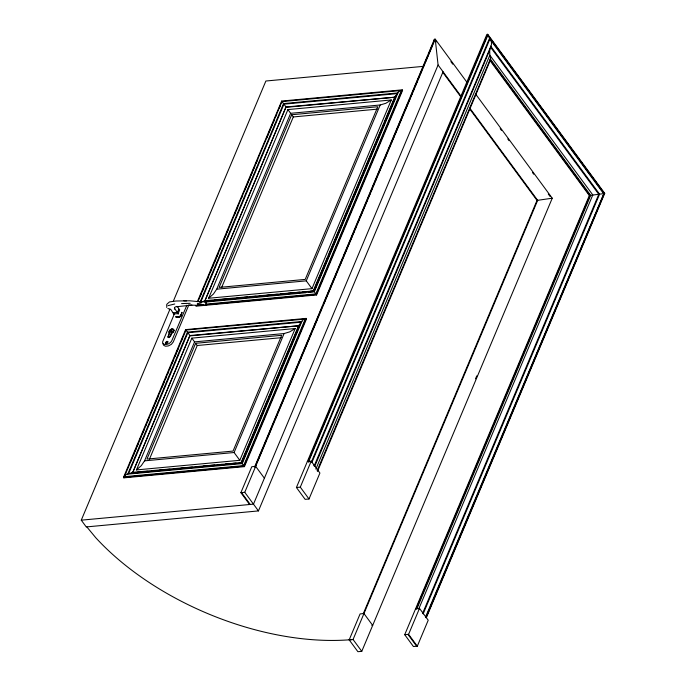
<?xml version="1.0" encoding="UTF-8"?>
<svg xmlns="http://www.w3.org/2000/svg" width="686" height="686" viewBox="0 0 686 686"><rect width="100%" height="100%" fill="white"/><g stroke="black" fill="none" stroke-linecap="round" stroke-linejoin="round"><path stroke-width="1.03" d="M176.696 316.4L177.082 317.138L178.72 317.318L180.752 316.272L181.558 314.522M163.285 343.703L163.474 345.084L165.215 346.156A13.446 8.061 -36.3 0 0 168.576 345.838L171.397 344.346L173.275 341.962L188.753 305.141M489.684 50.378L489.838 55.214L315.86 469.104M181.558 315.251L181.447 313.253M166.698 307.448L166.835 306.059M206.503 303.461L206.452 303.006L205.534 305.493L188.779 305.081M173.875 314.308L171.037 309.72L167.864 308.486M165.78 342.537L165.789 342.983A1.132 0.677 -36.3 0 0 167.05 342.983L167.744 342.04A1.132 0.677 -36.3 0 0 167.195 341.499L166.921 341.534M180.752 316.272L180.881 315.706L180.118 316.04L181.336 314.282M177.031 306.385L178.712 308.314L178.334 310.612L177.262 312.43L173.284 312.756M433.981 41.04L434.418 39.256L435.241 39.179L467.492 83.023M124.406 476.676L124.681 475.724L126.713 474.232L242.218 463.607L302.226 320.534L304.258 319.041L305.253 319.067L243.659 465.588L124.406 476.676L186 330.155L185.606 329.623L123.514 477.336L123.883 477.842L244.43 466.634L306.522 318.913L306.145 318.407L185.606 329.623M315.826 293.917L314.291 291.824L398.3 91.975L400.341 90.475L401.327 90.509L315.826 293.917L206.152 304.112M181.841 312.284L181.207 315.251L180.092 316.718L178.531 317.164L175.599 316.7M201.118 303.898L197.259 303.924L205.534 305.493L206.237 304.232M166.561 305.287L166.912 304.19L169.485 301.926L175.993 301.008L189.756 300.794L201.444 301.926M182.099 312.507L180.092 316.718M170.342 329.949A2.838 1.698 -36.3 0 0 169.811 330.412L168.953 332.564A2.838 1.698 -36.3 0 0 169.288 333.122L168.027 337.169L168.945 337.615A1.072 0.643 -36.3 0 0 169.588 337.323L172.1 332.856A2.838 1.698 -36.3 0 0 172.941 332.195L173.875 330.626A2.838 1.698 -36.3 0 0 172.863 329.117L171.569 329.28A2.838 1.698 -36.3 0 0 170.934 329.563M443.053 71.764L258.45 510.916L86.247 526.934L81.274 520.168L170.051 308.983M173.369 301.085L265.876 81.017L423.193 66.379M174.381 313.871L162.582 341.971L162.874 343.84C165.832 345.564 170.111 343.858 171.689 340.985L186.875 305.201M197.328 301.729L281.68 101.056L402.228 89.849L402.596 90.355L316.589 294.963L196.05 306.17L195.673 305.664L203.142 304.97M123.883 477.842L124.715 475.87M130.923 461.103L132.166 458.145M132.99 456.181L134.233 453.223M135.065 451.251L136.3 448.301M137.131 446.329L138.375 443.379M140.03 439.434L140.853 437.471M142.096 434.512L144.583 428.604M145.406 426.632L146.65 423.682M147.481 421.71L148.725 418.76M152.858 408.907L154.101 405.958M154.933 403.985L156.176 401.027M157 399.063L158.243 396.105M161.965 387.247L164.451 381.339M165.283 379.367L166.526 376.408M167.35 374.445L168.593 371.486M169.416 369.514L170.66 366.564M171.491 364.592L173.146 360.656M174.801 356.72L176.045 353.762M176.868 351.789L178.111 348.84M181.841 339.973L182.665 338.009M200.183 296.335L201.427 293.385M202.25 291.421L203.493 288.463M207.215 279.614L208.038 277.65M210.516 271.742L211.76 268.792M212.591 266.828L213.826 263.878M214.658 261.906L215.893 258.956M216.725 256.993L217.959 254.034M219.614 250.107L220.446 248.135M221.681 245.185L224.168 239.285M224.991 237.313L226.234 234.363M227.057 232.4L228.301 229.45M234.501 214.692L235.744 211.742M236.567 209.77L237.81 206.82M241.532 197.971L242.364 195.999M244.842 190.099L246.085 187.149M246.909 185.177L248.152 182.227M248.975 180.264L250.219 177.314M251.042 175.342L252.285 172.392M253.108 170.428L254.763 166.492M256.007 163.542L257.662 159.606M266.76 137.963L267.994 135.013M268.826 133.041L270.061 130.091M270.893 128.128L272.136 125.178M272.959 123.206L274.203 120.256M275.858 116.32L276.681 114.356M279.159 108.457L280.403 105.498M198.228 301.06L281.989 101.485L283.524 103.577L398.034 92.919M127.699 474.258L187.441 332.135L185.915 330.043L305.253 319.067M199.866 302.595L283.524 103.577M246.025 451.757L241.472 462.587L132.407 472.362L130.451 473.434L128.668 473.546L187.87 332.719L300.983 322.197L241.892 463.17L241.223 462.244L298.744 325.404L300.811 323.003M315.286 286.98L313.631 290.915L204.574 300.7L202.619 301.771L200.835 301.874L283.944 104.161L397.065 93.639L314.059 291.499L313.382 290.572L394.819 96.846L396.894 94.445M190.176 335.866L298.993 325.747L189.928 335.531L132.655 472.705L189.928 335.531L187.87 332.719M286.259 107.308L395.067 97.189L286.011 106.965L204.822 301.034L286.011 106.965L283.944 104.161M136.445 469.927L191.84 338.138L295.203 328.525L239.808 460.306L136.445 469.927L141.29 465.674L144.549 460.846L194.567 341.877L191.84 338.138M208.604 298.256L287.923 109.58L391.286 99.967L311.967 288.643L208.604 298.256L213.449 294.002L216.716 289.175L290.641 113.31L287.923 109.58M195.613 343.309L146.95 459.088L233.051 451.079L281.714 335.3L195.613 343.309L197.234 345.512L281.209 337.701M291.696 114.751L219.108 287.417L305.21 279.408L377.797 106.742L291.696 114.751L293.308 116.946L377.283 109.143M149.385 459.328L197.234 345.512M221.561 287.64L293.308 116.946M239.808 460.306L234.098 452.52L284.107 333.542L289.698 331.87L295.203 328.525M311.967 288.643L306.265 280.848L380.19 104.984L385.781 103.312L391.286 99.967M246.849 449.784L248.092 446.835M248.915 444.862L267.952 399.578M268.783 397.614L270.027 394.656M270.85 392.684L282.435 365.124M283.267 363.151L298.573 326.733M316.117 285.016L327.685 257.482M328.517 255.509L347.528 210.276M348.359 208.312L349.594 205.363M350.426 203.39L362.002 175.856M362.825 173.892L381.836 128.651M382.668 126.687L383.911 123.737M384.735 121.774L394.656 98.167M244.43 466.634L244.053 466.12L306.145 318.407M316.589 294.963L316.212 294.457L402.228 89.849M249.601 504.51L240.889 492.668L251.796 466.72L255.672 466.36L264.384 478.202M434.418 39.256L254.849 466.437L255.192 466.909L256.024 464.928M254.866 467.252L263.158 447.521M263.99 445.548L283.069 400.161M283.893 398.189L302.972 352.81M303.804 350.829L322.883 305.45M323.706 303.478L342.786 258.09M343.617 256.118L390.068 145.621M390.9 143.648L407.904 103.192M408.727 101.219L409.971 98.261M410.803 96.289L427.807 55.84M428.639 53.868L433.2 43.012M258.519 459.003L259.762 456.044M260.594 454.063L261.838 451.105M262.669 449.133L263.913 446.166M264.745 444.194L266.408 440.24M267.651 437.282L271.382 428.39M275.12 419.506L277.616 413.581M278.439 411.6L279.691 408.642M280.523 406.661L281.766 403.702M282.598 401.73L283.841 398.763M284.673 396.791L287.16 390.866M287.991 388.885L289.235 385.926M290.067 383.954L291.31 380.987M292.973 377.034L293.805 375.062M295.049 372.104L297.535 366.178M298.367 364.197L299.611 361.239M300.442 359.258L301.694 356.3M303.769 351.361L305.013 348.402M305.845 346.421L307.088 343.463M307.92 341.482L309.163 338.524M309.995 336.552L311.238 333.585M312.902 329.632L317.464 318.776M320.371 311.856L321.202 309.883M323.689 303.958L324.941 301M325.764 299.019L327.016 296.06M327.839 294.08L329.091 291.121M329.923 289.149L331.578 285.196M332.821 282.229L336.56 273.345M340.299 264.453L342.786 258.528M343.617 256.555L344.861 253.597M345.693 251.616L346.936 248.658M347.768 246.677L349.011 243.719M349.843 241.746L352.338 235.821M353.17 233.84L354.413 230.882M355.245 228.901L356.488 225.943M358.143 221.99L358.975 220.017M360.227 217.05L362.714 211.125M363.546 209.153L364.789 206.194M365.621 204.214L366.864 201.255M368.939 196.316L370.183 193.349M371.015 191.377L372.258 188.418M373.09 186.438L374.342 183.479M375.165 181.498L376.417 178.54M378.072 174.587L382.642 163.722M385.549 156.811L386.372 154.839M388.868 148.913L390.111 145.946M390.943 143.974L392.186 141.016M393.018 139.035L394.261 136.077M395.093 134.096L399.664 123.24M400.487 121.259L401.739 118.301M405.469 109.408L407.964 103.483M408.796 101.511L410.039 98.544M410.871 96.572L412.115 93.613M412.946 91.632L414.19 88.674M415.021 86.693L417.508 80.768M418.34 78.796L419.583 75.837M420.415 73.856L421.658 70.898M423.322 66.945L424.154 64.973M425.397 62.006L427.893 56.081M428.716 54.108L429.968 51.141M430.799 49.169L432.043 46.211M258.45 510.916L244.765 492.308L435.241 39.179L438.08 64.999L253.477 504.15L81.274 520.168M307.328 461.549L311.204 461.189L319.916 473.04L309.009 498.988L305.133 499.348L296.421 487.506L486.897 34.377L487.72 34.3L604.726 193.332L426.4 617.546M308.494 461.944L487.832 35.32L487.72 34.3L308.151 461.481L309.034 462.021M309.009 498.988L300.296 487.146L311.204 461.189M311.401 461.995L489.735 37.756L604.306 193.478L425.972 617.717M311.847 462.604L489.881 39.085C489.933 38.03 486.434 32.937 489.092 37.044M314.625 464.834L491.399 44.993L491.485 42.481L490.85 40.037L489.881 39.085L602.917 192.723M314.702 466.48L490.807 47.531L490.653 46.099L599.59 194.164L423.159 613.893M317.103 470.793L490.636 58.319L489.838 55.214L592.893 195.073L589.325 195.536L489.735 60.188L490.379 60.136L589.96 195.476L416.265 608.679M317.515 471.368L490.379 60.136L490.25 58.902L590.655 195.373L416.685 609.245M475.715 94.196L552.247 198.211L361.771 651.34L357.895 651.7L349.183 639.858L360.09 613.91L363.966 613.55L372.678 625.392L371.863 625.469M363.323 613.61L537.018 200.406L552.247 198.211M469.79 108.105L537.661 200.346L353.058 639.498L361.771 651.34M475.535 378.826L476.779 375.868M415.63 608.739L419.498 608.379L428.218 620.221L417.302 646.178L413.435 646.538L404.714 634.696L589.325 195.536M418.76 608.962L592.738 195.073L603.834 193.589L425.526 617.108M417.302 646.178L408.59 634.336L419.498 608.379M422.67 613.233L598.784 194.284L490.807 47.531L490.104 48.569M426.478 616.088L604.152 193.418L602.883 191.694M170.411 336.517L171.646 333.096M206.023 303.855L206.537 303.101L205.371 302.646M173.841 331.501L172.623 332.864M166.346 341.568L165.437 342.88A1.518 0.909 -36.3 0 0 166.501 343.437L168.019 341.937L166.972 341.276M180.881 315.706L178.411 317.181L176.688 316.623M171.046 329.82L173.284 329.383L174.115 330.523M179.509 316.735L178.72 317.318M167.95 305.664L174.741 303.984M177.605 316.975L178.935 316.726M603.912 193.495L604.152 193.418M603.551 193.589L604.726 193.332L603.912 193.409M183.805 300.828L186.541 300.871M282.075 101.597L401.327 90.509M290.641 113.31L380.19 104.984M537.661 200.346L537.018 200.406L469.781 109.023M216.716 289.175L306.265 280.848M206.958 300.837L211.219 300.442M214.426 300.142L218.688 299.748M221.887 299.448L226.157 299.053M229.356 298.753L232.554 298.453M236.824 298.058L240.023 297.758M244.293 297.364L247.492 297.064M251.762 296.669L256.024 296.275M259.231 295.975L262.429 295.675M266.691 295.28L269.898 294.98M273.097 294.68L277.358 294.285M280.565 293.985L284.827 293.591M288.034 293.291L292.296 292.896M295.495 292.596L299.765 292.202M302.963 291.91L307.234 291.507M310.432 291.216L313.631 290.915M200.835 301.874L313.948 291.353M204.102 302.2L305.896 292.725M308.014 292.528L313.313 292.039M205.277 304.773L316.212 294.457M187.441 332.135L301.96 321.485M194.567 341.877L284.107 333.542M144.549 460.846L234.098 452.52M136.926 472.311L141.196 471.908M144.394 471.616L147.593 471.316M151.863 470.922L155.062 470.622M159.332 470.227L162.531 469.927M166.792 469.533L169.999 469.233M174.261 468.838L177.46 468.538M180.667 468.238L184.928 467.843M188.127 467.543L192.397 467.149M195.596 466.849L199.866 466.454M203.065 466.154L207.335 465.76M210.533 465.46L214.804 465.065M218.002 464.765L222.264 464.371M225.471 464.07L229.733 463.676M232.931 463.376L236.138 463.076M128.668 473.546L241.789 463.024M123.514 477.336L244.053 466.12M240.889 492.668L244.765 492.308M296.421 487.506L300.296 487.146M349.183 639.858L353.058 639.498A209.942 118.609 22.8 0 1 95.74 537.695L86.813 526.882M404.714 634.696L408.59 634.336M191.951 305.099L175.384 306.856L174.536 307.568L174.458 309.094L174.561 308.151L178.24 314.145M181.558 303.589L190.194 303.298M175.787 317.086L178.531 317.164M199.609 304.936L205.534 305.493M173.918 313.948L178.111 313.571L179.698 309.875L178.763 308.863M242.218 463.607L243.659 465.588M490.361 38.759L496.681 47.351M497.942 49.075L521.334 80.862M522.603 82.577L528.923 91.169M530.184 92.893L569.38 146.161M570.641 147.876L586.453 169.356M587.713 171.08L594.033 179.672M595.302 181.387L601.622 189.979M500.18 52.428L501.449 54.151M507.769 62.743L509.038 64.467M572.913 151.289L574.182 153.004M580.51 161.604L581.771 163.319M588.099 171.92L590.629 175.359M435.053 40.114L436.313 41.837M450.865 61.611L452.76 64.184M500.197 128.659L501.466 130.374M507.786 138.975L509.055 140.69M532.456 172.503L533.717 174.218M548.268 193.992L550.163 196.573M438.08 64.999L461.549 96.898M442.513 71.953L460.906 96.958M281.68 101.056L282.057 101.571M407.947 634.396L416.659 646.238M241.532 492.608L250.244 504.45M313.836 465.082L314.317 466.257M171.474 329.323L170.651 332.333L171.071 331.75A1.801 1.08 -36.3 0 0 171.809 330.043L172.426 329.237L171.474 329.323M169.485 333.019L167.864 337.006L168.293 337.366L169.716 336.706L171.363 332.856L173.652 330.515L173.481 329.391L171.629 328.971L170.274 329.657L168.842 331.51L169.485 333.019"/></g></svg>
